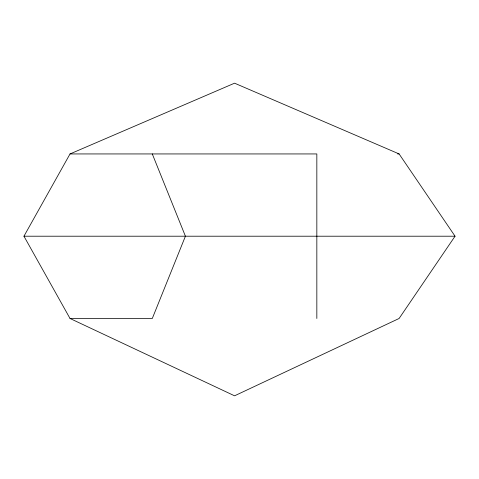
<?xml version="1.0" encoding="UTF-8"?>
<svg xmlns="http://www.w3.org/2000/svg" width="479" height="479" viewBox="0 0 479 479"><rect width="100%" height="100%" fill="white"/><g stroke="black" fill="none" stroke-linecap="round" stroke-linejoin="round"><path stroke-width="0.72" d="M23.95 236.207L70.024 153.939L234.566 83.184L399.103 153.939L455.05 236.207L399.103 318.481L234.566 395.816L70.024 318.481L23.95 236.207L455.05 236.207M70.024 153.939L316.835 153.939L316.835 318.481M397.612 153.939L399.103 153.939M70.024 318.481L152.292 318.481L185.415 236.207L152.292 153.939"/></g></svg>
